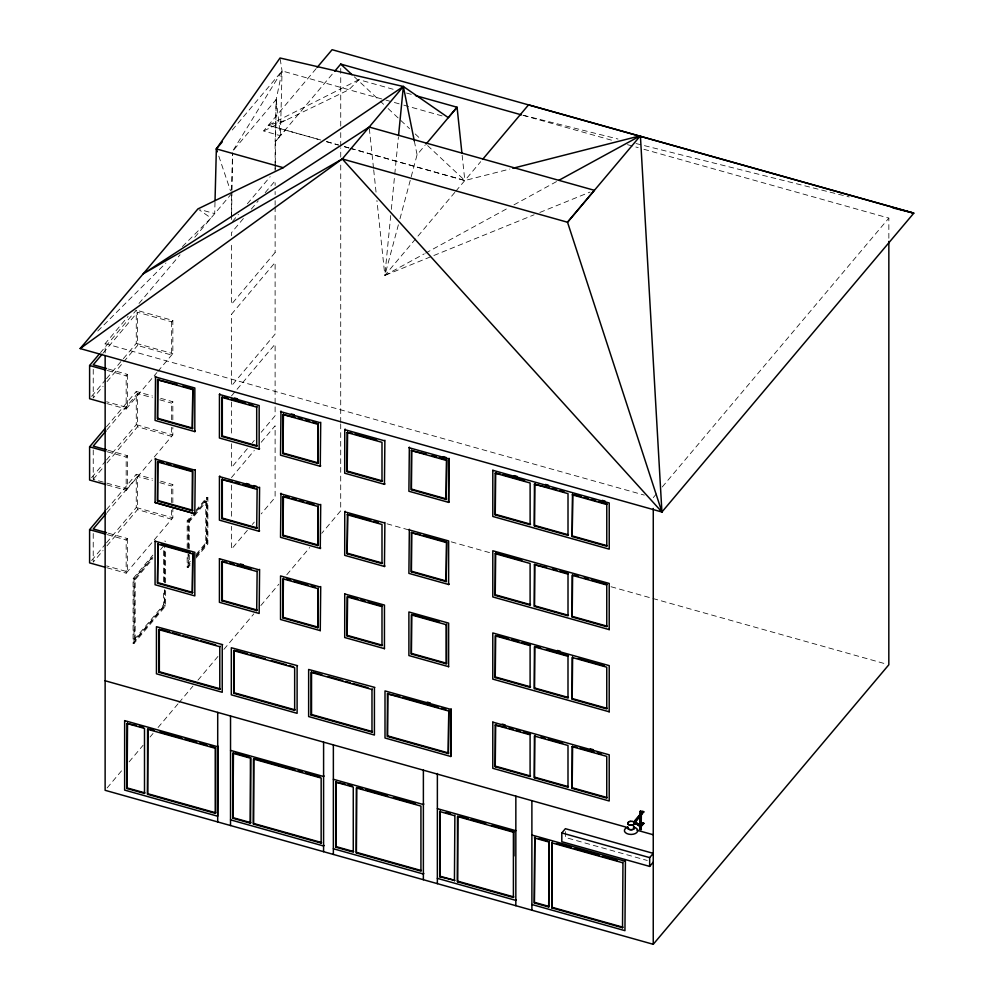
<?xml version="1.0" encoding="UTF-8"?>
<svg xmlns="http://www.w3.org/2000/svg" width="994" height="994" viewBox="0 0 994 994"><rect width="100%" height="100%" fill="white"/><g stroke="black" fill="none" stroke-linecap="round" stroke-linejoin="round"><path stroke-width="0.75" stroke-dasharray="4.97 3.73" d="M93.237 533.48L93.225 562.157L103.065 550.49M108.073 450.257L127.369 455.674L127.369 488.899L93.237 479.307L93.237 449.114M93.237 369.321L93.237 397.998L103.078 386.331M105.153 352.92L105.153 343.638L128.114 316.39M107.153 567.822L126.163 573.165L126.176 539.941L127.356 538.537L108.073 533.119M107.153 484.96L126.176 490.303L126.176 457.091L127.369 455.674M107.166 403.663L126.176 409.006L126.176 375.794L127.369 374.378L108.085 368.96M127.356 538.537L127.356 571.749L106.582 565.909M127.369 374.378L127.369 407.59L106.594 401.75M165.638 590.56L165.638 605.942L133.991 643.478L133.072 643.217L133.084 578.607L152.852 555.149M133.991 643.478L134.004 578.856L152.778 556.578M164.445 589.703L164.445 605.135L135.184 639.85L134.265 639.589L134.277 579.415L152.803 557.423M135.184 639.85L135.184 579.676L152.741 558.839M106.47 542.861L136.253 507.524L136.253 474.312L152.355 478.835M106.482 460.011L136.265 424.674L136.265 391.462L152.355 395.972M123.355 358.685L136.265 343.365L136.265 310.153L100.531 352.559M107.004 545.818L137.507 509.624L137.507 476.412L152.355 480.574M107.017 462.956L137.52 426.774L137.52 393.549L152.355 397.724M123.741 361.816L137.52 345.465L137.52 312.253L171.651 321.845L172.844 320.428L137.731 310.563M134.265 639.589L163.525 604.874L163.525 589.442M163.525 581.726L163.525 547.781M164.445 581.987L164.445 548.042M133.072 643.217L164.718 605.681L164.718 590.299M164.706 582.608L164.718 547.222M165.638 582.857L165.638 549.011M171.639 510.158L171.639 519.216L137.507 509.624M171.639 502.604L171.639 486.004L172.832 484.587L159.661 480.885M171.639 427.296L171.639 436.354L137.52 426.774M171.651 419.754L171.651 403.142L172.832 401.738L159.674 398.035M171.651 321.845L171.651 355.057L137.52 345.465M126.163 573.165L172.832 517.799L172.832 508.742M172.832 502.703L172.832 484.587M126.176 490.303L172.832 434.95L172.832 427.395M172.832 419.853L172.832 401.738M157.872 371.396L172.844 353.64L172.844 320.428M190.078 565.114L188.102 567.462L187.183 567.201L187.17 554.814M187.183 548.638L187.183 520.769L192.115 514.904M188.102 567.462L188.102 553.534M188.102 547.346L188.102 521.042L195.023 512.829M189.282 554.838L189.282 563.834L188.375 563.573L188.375 554.577M188.375 548.576L188.375 521.589L195.135 513.563M189.282 548.837L189.295 521.85L206.677 501.212L205.758 500.964L196.104 512.419M196.104 554.404L205.758 542.935L205.758 500.964M196.054 555.808L206.677 543.196L206.677 501.212M196.004 558.081L207.87 544.004L207.87 497.584L206.951 497.323L196.079 510.233M340.706 423.904L340.706 510.792L321.745 533.293M340.706 422.351L340.731 163.339M340.731 157.139L340.731 147.833M340.731 146.28L340.731 132.326M340.731 126.126L340.731 74.948M340.731 73.394L340.731 67.182M565.387 831.618L565.387 837.47L647.293 860.481M888.847 238.274L888.847 218.108L643.913 149.286M275.127 166.246L275.127 141.931L280.407 135.693L282.06 70.934L280.258 59.429M231.54 219.537L231.602 214.89M231.627 213.337L231.962 191.631M231.987 190.078L232.546 152.877L231.565 190.686M275.152 169.303L275.226 164.656M275.251 163.103L276.208 99.549L282.06 70.934L384.516 99.723M215.002 202.08L214.704 213.635L200.701 209.709M232.285 129.99L282.06 70.934L232.571 151.287L276.208 99.499L275.127 141.931L333.81 72.301M390.717 215.499L384.852 275.4L534.101 214.791M391.325 209.361L394.63 175.565M394.78 174.037L398.395 137.172M398.383 224.756L384.852 275.4L424.276 253.855M399.973 218.792L417.082 154.753L425.084 145.248M316.167 68.611L263.596 130.972L280.407 135.693L285.179 130.015L320.813 140.03M139.011 303.456L180.051 254.775M194.787 237.268L231.49 193.731M103.078 353.118L137.52 312.253M232.484 221.463L238.436 214.393M247.357 203.807L270.169 176.696M91.585 396.37L105.488 379.882M106.482 378.702L122.361 359.853M243.393 218.494L231.49 232.658L231.49 235.702M251.32 209.113L258.266 200.838M265.212 192.637L275.127 180.833L275.127 185.443M107.017 381.659L122.759 362.984M106.482 426.786L136.265 391.462M107.017 429.743L137.52 393.549M126.176 409.006L156.89 372.564M275.127 252.451L231.49 304.276L231.49 241.766M91.585 477.679L105.488 461.179M231.478 314.29L275.114 262.478L275.114 334.121L231.478 385.908L231.478 314.266M93.237 479.307L103.078 467.627M106.47 509.649L136.253 474.312M107.004 512.606L137.507 476.412M91.585 560.529L105.476 544.041M231.478 395.935L275.114 344.123L275.114 415.765L261.223 432.241M454.83 192.376L384.852 275.4L376.925 200.453M455.836 191.183L480.698 161.674M160.543 549.583L163.476 546.116M247.344 448.692L231.478 467.553L231.478 443.15M252.302 442.827L254.29 440.454M196.004 511.661L207.87 497.584M231.465 477.567L254.278 450.493M261.223 442.255L275.114 425.78L275.114 497.398L261.223 513.873M188.375 563.573L190.301 561.275M187.183 567.201L190.14 563.673M196.079 556.652L206.938 543.73L206.951 497.323L206.938 543.73L207.87 544.004M247.344 530.349L231.465 549.185L231.465 526.323M252.302 524.472L254.278 522.111M107.116 787.944L123.094 768.996M129.083 761.889L143.061 745.301M150.044 737.014L153.039 733.46M158.034 727.533L177.988 703.851M178.995 702.659L192.973 686.084M197.955 680.157L217.922 656.475M223.911 649.368L253.855 613.832M260.85 605.545L278.817 584.223M286.806 574.743L309.755 547.508M653.269 497.634L658.252 491.707M662.252 486.973L888.847 218.108M393.139 89.274L358.946 79.669L348.919 89.721L263.596 130.972M97.785 331.027L165.936 263.012M182.424 246.562L211.001 218.034L199.086 209.746M425.631 253.11L508.543 207.808M513.985 204.839L557.472 181.07M358.946 79.669L268.368 125.319L320.466 139.955M539.854 212.455L590.076 192.066M285.464 120.398L268.368 125.319L285.179 130.015M350.223 148.317L464.832 180.51L509.847 169.042M523.366 115.316L617.97 139.023M635.998 143.534L849.236 196.961M406.509 93.038L412.46 94.703M385.995 100.133L402.309 104.718M403.8 105.14L442.355 115.975M326.417 141.633L338.32 144.975M344.272 146.64L348.732 147.895M136.265 343.365L172.844 353.64M105.153 343.638L644.311 495.111M107.166 370.451L126.176 375.794M159.773 399.812L171.651 403.142M136.265 424.674L172.832 434.95M387.001 523.801L407.913 529.665M451.226 541.842L490.054 552.751M611.024 586.733L885.84 663.942M107.153 451.748L126.176 457.091M159.773 482.662L171.639 486.004M187.183 520.781L188.102 521.042M188.375 521.589L189.295 521.85M136.253 507.524L172.832 517.799M205.758 542.935L206.677 543.196M164.718 541.071L165.638 541.32M107.153 534.598L126.176 539.941M133.084 578.607L134.004 578.856M134.277 579.415L135.184 579.676M163.525 604.874L164.445 605.135M164.718 605.681L165.638 605.942M522.943 115.292L612.863 140.552M627.487 144.664L638.223 147.684M326.753 141.707L338.631 145.037M344.57 146.714L349.018 147.969M350.509 148.379L464.832 180.51L462.073 154.567M354.274 76.786L379.087 100.071M380.217 101.127L383.597 104.308M388.12 108.545L409.553 128.648M415.194 133.941L420.835 139.235M427.606 145.584L464.832 180.51M218.792 156.12L230.509 190.823M414.336 141.098L417.082 154.753M276.208 99.499L280.407 135.669M369.333 128.574L373.533 168.334M373.694 169.862L376.117 192.811M275.127 167.762L275.127 170.806M275.127 191.507L275.127 194.588M275.127 200.639L275.127 205.249M275.127 206.74L275.127 252.488M231.49 195.246L231.49 216.518M231.478 402.011L231.478 435.546M231.465 485.171L231.465 518.706"/><path stroke-width="1.49" d="M105.476 510.829L89.597 529.665L89.597 562.89L105.687 567.4M105.488 427.967L89.597 446.815L89.597 480.027L105.687 484.55M99.537 353.74L89.609 365.519L89.609 398.731L105.699 403.253M105.153 356.014L105.128 790.305L653.244 944.3L888.822 664.775L888.847 241.38M124.648 720.613L124.635 790.093L217.711 816.236L218.158 746.233M127.083 723.52L144.503 728.416L144.503 793.448L127.083 788.553L127.083 723.52L136.24 725.446M127.083 788.553L127.53 722.998M147.559 794.305L147.559 729.273L215.263 748.296L215.71 747.761L215.71 812.794L215.263 813.328L147.559 794.305L148.007 728.751M155.536 458.47L155.076 502.579L194.812 513.736L195.259 513.202M195.259 431.073L194.812 431.595L155.076 420.437L155.536 376.341M157.524 583.217L157.971 543.556L157.524 583.217L192.364 592.996L192.811 553.335L192.364 592.996M157.524 501.038L157.524 461.912L192.364 471.703L192.364 510.829L157.524 501.038L157.971 461.378M192.364 428.687L192.811 389.027L192.364 428.687L157.524 418.896L157.524 379.77L176.845 384.541M157.524 418.896L157.971 379.248M158.891 672.267L159.338 671.733L220.233 688.842L219.786 689.376L158.891 672.267L158.891 629.624L219.786 646.721L220.233 646.199M159.338 671.733L159.338 629.09M192.364 510.829L192.811 471.168L173.938 465.863M195.259 469.64L194.812 513.736L155.101 502.542L155.524 502.045M194.812 431.595L194.836 387.995L155.089 376.863M215.263 813.328L215.263 748.296M217.698 821.939L217.711 712.4M219.438 558.727L219.413 602.314L259.161 613.46L259.596 569.376M259.596 530.784L259.148 531.305L219.413 520.148L219.438 476.548M259.596 448.642L259.148 449.176L219.413 438.006L219.45 394.407M219.786 689.376L219.786 646.721M221.861 436.478L222.308 435.944L257.148 445.734L256.7 446.269L221.861 436.478L221.861 397.351L256.7 407.13L257.148 406.608M221.861 600.786L222.308 600.252L257.148 610.043L256.7 610.577L221.861 600.786L221.861 561.66L226.669 562.356M221.861 518.619L222.308 518.085L257.148 527.876L256.7 528.398L221.861 518.619L221.861 479.481L232.472 481.817M222.246 645.181L222.234 692.284L156.443 673.795L156.456 626.705L222.681 644.659M222.308 600.252L222.308 561.125M222.308 518.085L222.308 478.959M222.308 435.944L222.308 396.817M230.521 825.542L230.533 716.003M232.981 818.298L232.981 753.278L233.428 752.744L232.981 818.298L250.401 823.194L250.848 757.639M233.764 693.303L233.764 650.66L294.659 667.757L294.659 710.412L233.764 693.303L234.211 650.126M250.401 823.194L250.401 758.161L232.981 753.278M253.445 824.051L253.458 759.031L321.161 778.041L321.149 843.074L253.445 824.051L253.905 758.497M256.7 610.577L257.148 570.916M256.7 528.398L257.148 488.75M256.7 446.269L256.7 407.13M259.148 531.305L259.596 487.209M259.148 449.176L259.173 405.564L219.413 394.444L219.86 393.91M320.714 547.955L320.267 548.477L280.532 537.319L280.979 493.223M320.292 466.31L280.532 455.177L280.979 411.081M282.979 617.957L282.979 578.831L317.819 588.61L318.266 588.088L318.266 627.214L317.819 627.748L282.979 617.957L283.427 578.297M282.979 535.791L282.979 496.652L317.819 506.443L318.266 505.921L318.266 545.047L317.819 545.569L282.979 535.791L283.427 496.13M317.819 463.44L318.266 423.779L317.819 463.44L282.979 453.649L282.979 414.523L295.044 417.256M282.979 453.649L283.427 413.989M297.107 666.216L297.107 713.319L231.316 694.831L231.329 647.74L297.554 665.694M311.085 715.021L311.532 714.5L372.415 731.596L371.98 732.131L311.085 715.021L311.085 672.379L371.98 689.488L372.427 688.954M311.532 714.5L311.532 671.845M317.819 627.748L317.819 588.61M317.819 545.569L317.819 506.443M320.267 630.656L320.714 586.547M320.267 548.477L320.714 504.38M320.714 422.239L320.267 466.348L320.714 465.813M323.584 851.684L323.597 742.145M333.363 854.43L333.363 744.891M335.81 782.166L353.268 787.074L353.268 852.094L335.81 847.199L335.81 782.166L344.993 784.092M335.81 847.199L336.258 781.632M344.732 593.927L344.707 637.527L384.454 648.66M384.467 566.481L344.707 555.348L344.744 511.748M384.467 484.339L344.707 473.206L344.744 429.607M347.154 635.986L347.154 596.86L381.994 606.651L381.994 645.777L347.154 635.986L347.602 596.325M347.154 553.82L347.602 514.159L347.154 553.82L381.994 563.61L381.994 524.472L347.154 514.693M347.154 432.552L381.994 442.33L381.994 481.469L347.154 471.678L347.154 432.552L351.963 433.247M347.154 471.678L347.602 432.017M356.324 852.964L356.324 787.931L420.934 806.084L420.934 871.104L356.324 852.964L356.771 787.397M371.98 732.131L371.98 689.488M374.427 687.935L374.415 735.038L308.637 716.562L308.649 669.459L374.862 687.426M384.442 648.684L384.467 605.085L344.719 593.952M384.889 522.409L384.442 566.518L384.889 565.984M384.889 440.267L384.442 484.376L384.889 483.842M448.331 753.576L448.779 710.412L448.331 753.576L387.436 736.479L387.436 693.824L399.774 696.632M387.436 736.479L387.884 693.303M448.642 584.509L408.894 573.376L409.342 529.28M408.894 447.673L448.654 458.793L448.642 502.368L408.894 491.247L409.342 447.138M446.169 581.639L446.617 541.978L446.169 581.639L411.33 571.848L411.342 532.722L420.487 534.635M446.169 499.497L446.617 459.837L446.169 499.497L411.33 489.707L411.342 450.58L426.302 454.121M411.33 654.015L411.342 614.888L446.169 624.679L446.617 624.145L446.617 663.271L446.169 663.806L411.33 654.015L411.777 614.354M411.33 571.848L411.777 532.188M411.33 489.707L411.777 450.046M423.369 879.715L423.382 770.176M437.36 883.654L437.372 773.506M439.82 876.807L440.267 811.029L439.82 876.807L454.879 880.386L440.255 876.273M446.169 663.806L446.169 624.679M448.617 666.713L448.642 623.126L408.894 611.981L408.894 655.555L448.629 666.688M450.779 756.484L450.791 709.393L385.001 690.917L385.001 738.008L450.779 756.484L451.226 708.871M454.432 880.908L454.879 815.142M513.401 832.226L513.401 897.483L457.488 881.777L457.488 816.521L513.401 832.226L513.848 831.705L491.781 825.505M457.488 881.777L457.936 815.999M492.8 722.116L492.788 768.3L609.21 800.99L609.21 754.819L492.788 722.129M495.236 725.036L530.1 734.827L530.088 776.562L495.236 766.772L495.236 725.036L505.847 727.359M495.236 677.585L495.236 635.849L530.1 645.653L530.1 687.376L495.236 677.585L495.683 635.328M495.248 553.67L530.1 563.474L530.1 605.197L495.236 595.406L495.248 553.67L495.683 553.149L521.838 560.492M495.248 473.194L530.113 482.985L530.113 524.72L495.248 514.929L495.248 473.194L500.057 473.889M495.236 766.772L495.683 724.502M495.236 595.406L495.683 553.149M495.248 514.929L495.695 472.672M513.848 855.983L513.848 831.705M515.836 905.696L515.849 796.157M531.889 910.206L531.889 800.667M534.337 902.974L534.784 837.408L534.337 902.974L548.7 907L549.148 841.446L548.7 907M534.387 777.768L534.387 736.032L567.996 745.475L567.996 787.211L534.387 777.768L534.834 735.51M534.399 688.581L534.399 646.858L567.996 656.301L567.996 698.024L534.399 688.581L534.847 646.324M534.399 564.679L568.009 574.122L568.009 615.845L534.399 606.402L534.399 564.679L546.538 567.437M534.412 484.202L568.009 493.633L568.009 535.368L534.399 525.925L534.412 484.202L549.471 487.768M534.399 606.402L534.847 564.145M534.399 525.925L534.859 483.668M551.757 907.87L552.204 842.303L551.757 907.87L622.517 927.737L622.965 927.216L552.204 907.336M649.666 866.408L649.666 857.611L653.244 853.361L565.387 828.685L561.809 832.935L561.809 841.719L649.666 866.408L653.244 862.158M572.159 746.656L606.75 756.372L606.75 798.095L572.159 788.379L572.159 746.656L576.93 747.339M572.171 699.192L572.171 657.469L606.762 667.185L606.762 708.921L572.171 699.192L572.619 656.935M572.171 617.025L572.171 575.29L606.762 585.006L606.762 626.742L572.171 617.025L572.619 574.756M572.184 536.536L572.631 494.279L572.184 536.536L606.775 546.253L606.775 504.53L572.184 494.813M572.159 788.379L572.606 746.121M609.198 711.816L609.223 665.632L492.788 632.942L492.788 679.113L609.223 711.803M609.21 629.649L609.223 583.453L492.8 550.763L492.8 596.934L609.223 629.624M622.517 927.737L622.965 862.183M625.412 860.655L624.953 930.657L531.889 904.515M640.111 829.307L640.111 815.018L641.142 815.304L641.13 829.592L640.111 829.307L640.384 811.116L641.416 811.402L641.13 829.592M640.384 811.116L640.099 814.434L633.874 821.814L641.118 814.72L641.416 811.402M642.671 822.647L643.702 823.529L642.671 822.647L640.384 825.368L641.416 825.654L643.702 822.933M641.155 813.788L642.671 811.365L643.702 811.663L633.464 824.424M653.244 944.3L653.269 508.456M215.039 200.639L216.357 148.889L280.035 58L403.353 86.49L448.294 117.64L457.066 107.24L415.43 95.548M398.544 135.631L403.353 86.49L283.215 167.675L197.905 208.926L80.191 348.571L661.917 512.009L913.809 213.151L332.108 49.7L317.161 67.418M640.384 814.695L641.416 814.981L640.384 814.695L634.458 821.74L641.142 826.685L634.967 822.026L643.702 811.663M426.078 144.055L457.066 107.24L461.912 153.039M641.118 814.72L640.099 814.434L642.671 811.365M643.702 823.529L641.416 826.25L640.384 825.964M217.338 151.784L216.357 148.889L222.333 141.807M334.779 71.146L340.731 64.088L521.452 114.869M102.096 354.286L93.237 364.786L106.594 368.538M106.023 430.911L93.237 446.095L106.594 449.847M83.484 345.278L80.191 348.571L342.271 158.953L403.353 86.49L414.336 141.098M106.023 513.774L93.237 528.945L106.582 532.697M482.674 159.313L528.547 104.855L913.809 213.151L892.786 207.883M219.86 476.051L219.413 476.573L259.173 487.719M345.166 429.11L344.719 429.644L384.467 440.764M345.166 511.251L344.719 511.786L384.467 522.919M449.064 458.309L448.617 502.405L449.064 501.871M449.064 584.012L448.617 584.547L448.642 540.947L408.894 529.814M324.044 775.979L323.597 776.513L230.533 750.371M321.149 843.074L321.596 842.552L253.892 823.529M324.044 845.459L323.597 845.981L230.521 819.851M423.829 804.022L423.382 804.544L333.363 779.271M423.817 873.49L423.369 874.012L333.363 848.739M516.284 899.856L515.849 900.39L437.36 878.348M634.967 822.026L634.135 822.684L641.142 826.685L633.849 822.46L641.13 826.71M342.271 158.953L143.173 273.859L369.172 127.046L594.387 190.314L567.524 222.234L661.917 512.009L342.271 158.953L567.524 222.234L640.397 135.768L661.917 512.009M558.839 180.336L640.397 135.768L512.842 168.272M630.668 821.33L629.5 821.529L630.531 821.342M631.339 821.317L632.37 821.466M632.01 821.392L632.644 821.529M216.357 148.889L283.215 167.675M514.146 475.629L517.128 476.461M545.482 484.438L548.477 485.271M602.202 500.367L605.184 501.212M234.584 398.047L237.516 398.867M291.279 413.976L294.224 414.796M443.175 456.644L446.12 457.476M280.544 411.615L320.292 422.736M502.952 474.71L524.745 480.823M552.391 488.588L556.764 489.831M559.697 490.651L564.07 491.881M574.072 494.689L581.279 496.714M584.161 497.522L588.485 498.739M591.368 499.547L595.692 500.752M598.574 501.572L607.222 503.995M223.762 397.227L228.111 398.445M231.018 399.265L245.53 403.34M248.438 404.16L252.787 405.378M297.952 418.064L302.3 419.294M305.208 420.102L309.556 421.332M312.464 422.139L316.813 423.369M354.858 434.055L376.639 440.18M432.104 455.761L436.465 456.979M439.36 457.799L445.175 459.427M182.647 386.181L191.357 388.629M282.979 414.523L317.819 424.301M411.342 450.58L446.169 460.371M157.524 379.77L192.364 389.561M89.609 365.519L105.699 370.029M283.427 453.115L318.266 462.906M347.602 471.144L382.442 480.934M411.777 489.185L446.617 498.963M157.971 418.375L192.811 428.166M495.695 514.395L530.56 524.186M534.847 525.404L568.456 534.834M572.619 536.014L607.21 545.731M552.378 569.077L556.764 570.308M559.684 571.128L568.456 573.588M574.06 575.166L578.384 576.383M584.149 577.999L588.473 579.216M591.355 580.024L607.21 584.484M246.35 483.494L249.295 484.314M253.706 485.557L256.651 486.389M280.544 493.745L320.292 504.89M155.089 459.004L194.836 470.137M235.379 482.624L239.728 483.854M242.635 484.662L254.24 487.93M284.88 496.54L289.242 497.758M292.137 498.578L296.498 499.796M299.393 500.616L303.754 501.833M306.649 502.653L313.918 504.691M349.056 514.569L370.837 520.682M373.732 521.502L378.093 522.72M423.394 535.455L445.175 541.568M159.425 461.788L163.786 463.018M166.681 463.825L171.043 465.055M221.861 479.481L256.7 489.272M411.342 532.722L446.169 542.5M89.597 446.815L105.699 451.338M283.427 535.257L318.266 545.047M347.602 553.285L382.442 563.076M411.777 571.314L446.617 581.105M495.683 594.872L530.548 604.675M534.847 605.88L568.456 615.323M572.619 616.491L607.21 626.208M157.971 500.516L192.811 510.295M557.41 650.449L560.405 651.281M497.137 635.725L508.754 638.993M511.661 639.813L518.93 641.851M521.838 642.671L530.548 645.118M536.3 646.734L540.686 647.964M546.538 649.604L568.444 655.767M578.384 658.562L604.327 665.843M240.461 564.008L243.406 564.828M219.413 558.752L259.161 569.885M320.292 587.056L280.544 575.924L280.532 619.486L320.279 630.631M229.564 563.163L233.925 564.393M236.82 565.201L251.345 569.289M286.334 579.117L290.683 580.334M293.59 581.155L308.103 585.23M311.01 586.05L315.359 587.268M349.056 596.735L357.765 599.183M360.673 600.003L365.022 601.221M367.929 602.041L382.442 606.116M413.231 614.764L439.36 622.107M160.879 544.364L189.916 552.527M221.861 561.66L256.7 571.438M157.524 544.078L192.364 553.869M89.597 529.665L105.687 534.188M283.427 617.423L318.266 627.214M347.602 635.464L382.442 645.243M411.777 653.493L446.617 663.271M495.683 677.051L530.548 686.854M534.847 688.059L568.444 697.502M572.619 698.67L607.21 708.387M157.971 582.683L192.811 592.474M427.308 702.149L430.29 702.994M502.194 724.117L505.176 724.949M590.25 748.855L593.232 749.687M160.829 629.513L169.738 632.01M172.707 632.843L180.138 634.93M183.107 635.762L197.955 639.937M200.925 640.77L215.773 644.944M235.702 650.548L247.581 653.878M250.55 654.711L265.398 658.885M271.337 660.55L286.197 664.725M289.167 665.558L293.615 666.812M313.023 672.267L321.932 674.764M327.871 676.442L342.719 680.604M345.688 681.449L350.149 682.692M353.118 683.524L367.966 687.699M402.744 697.477L438.379 707.479M441.348 708.324L445.809 709.567M387.436 693.824L448.331 710.934M508.754 728.18L513.115 729.41M516.01 730.217L520.371 731.447M523.279 732.255L530.548 734.305M540.686 737.15L545.06 738.38M547.992 739.201L562.604 743.313M579.813 748.147L594.226 752.197M597.108 753.005L601.432 754.222M234.211 692.768L295.106 709.878M387.884 735.945L448.779 753.054M495.671 766.237L530.535 776.028M534.834 777.233L568.444 786.676M572.606 787.857L607.197 797.573M642.671 811.974L643.702 812.26M640.099 811.464L641.118 811.75M640.384 814.086L641.416 814.372M635.588 822.523L641.13 825.977M640.384 828.971L641.416 829.257M105.128 680.766L628.084 827.691M636.968 830.189L653.244 834.761M561.809 832.935L649.666 857.611M124.635 720.625L217.711 746.767M531.889 835.035L624.965 861.177M437.372 808.656L515.849 830.698M139.148 726.254L143.496 727.484M149.485 729.161L153.896 730.404M159.785 732.056L181.865 738.256M184.809 739.089L196.576 742.394M199.521 743.214L206.876 745.289M209.821 746.109L214.244 747.351M234.882 753.154L249.395 757.229M255.371 758.907L295.106 770.077M298.051 770.897L302.474 772.139M305.419 772.972L320.13 777.109M347.9 784.9L352.261 786.13M358.238 787.807L362.648 789.05M365.581 789.87L387.61 796.057M393.487 797.71L415.504 803.897M539.096 838.625L547.719 841.036M556.628 843.546L571.364 847.683M574.321 848.516L599.382 855.561M602.327 856.381L617.063 860.531M446.107 812.67L450.493 813.9M459.414 816.409L468.236 818.894M471.181 819.715L485.892 823.852M534.337 837.942L548.7 841.98M551.757 842.837L622.517 862.717M439.82 811.564L454.444 815.664M127.53 788.031L144.95 792.914M148.007 793.784L215.71 812.794M233.416 817.776L250.836 822.672M336.258 846.664L353.715 851.572M356.771 852.43L421.381 870.582M534.784 902.44L549.148 906.478M457.936 881.243L513.848 896.948M634.918 822.709L633.712 822.026C637.502 826.71 623.847 825.852 628.817 821.789C624.182 825.343 635.998 827.145 634.197 822.46M633.911 822.386L640.111 826.374M635.477 822.026L640.111 825.691M340.731 64.088L352.013 74.674M633.302 826.971A6.66 3.839 0 0 1 636.856 832.5A6.66 3.839 0 0 1 626.816 833.556A6.66 3.839 0 0 1 626.754 827.667M627.798 827.058A3.467 2 0 0 0 631.687 829.692A3.467 2 0 0 0 633.712 826.436A3.467 2 0 0 1 631.799 829.692A3.467 2 0 0 1 627.736 827.182M155.101 541.158L155.076 584.745L194.824 595.891L194.836 552.316L155.089 541.171M492.813 470.274L492.8 516.458L609.223 549.148L609.235 502.976L492.8 470.286"/></g></svg>
